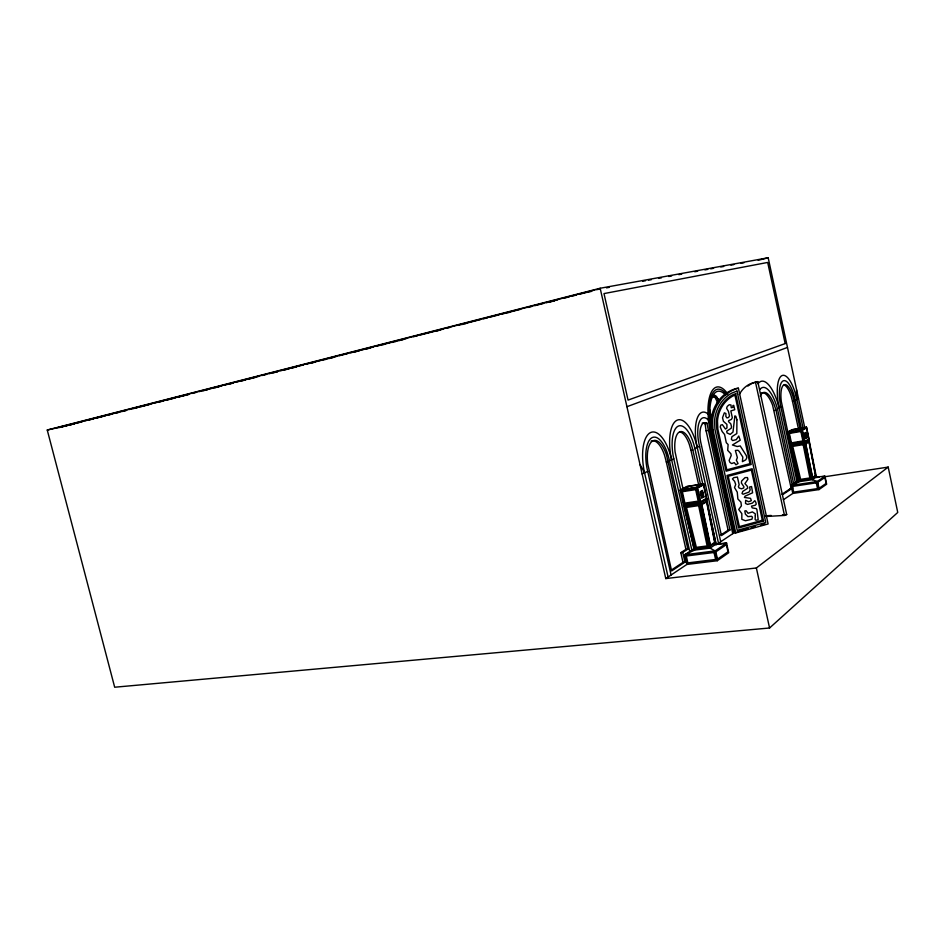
<?xml version="1.0" encoding="UTF-8"?>
<svg xmlns="http://www.w3.org/2000/svg" width="945" height="945" viewBox="0 0 945 945"><rect width="100%" height="100%" fill="white"/><g stroke="black" fill="none" stroke-linecap="round" stroke-linejoin="round"><path stroke-width="1.42" d="M805.943 434.771L806.132 436.188M805.825 435.267L805.565 436.673L805.553 434.003M702.466 493.325L702.076 492.156L701.639 493.798M804.608 426.986L768.179 257.772L600.169 288.249L47.25 430.022L114.676 687.228L769.573 628L897.75 512.45L888.194 467.09L824.323 476.823M600.169 288.249L665.776 578.576L756.366 567.969L888.194 467.09M686.85 564.448L717.267 560.728L728.689 552.731L726.563 543.115L715.956 544.166L710.049 548.124L694.587 550.108L684.676 554.762L686.85 564.448L665.776 578.576M792.796 493.444L818.949 489.593L826.662 484.194L824.961 476.233L816.374 477.001L812.369 479.682L799.08 481.702L791.059 485.446L792.796 493.444L783.322 499.787M715.152 544.592L726.563 543.115L715.093 550.911L684.676 554.762L693.913 548.75L685.279 510.182M734.265 532.661L711.538 429.798L711.124 420.608A35.851 33.323 -87.6 0 1 736.887 388.336L738.399 388.218L768.108 523.967L735.765 532.921L734.265 532.661L716.263 544.733L709.234 513.159M682.762 552.423L684.948 562.121L671.623 570.969L647.762 463.936A24.664 10.324 80.2 0 1 652.971 440.807A24.664 10.324 80.2 0 1 666.532 455.088L687.865 549.128L682.762 552.423L680.813 552.671L682.987 562.369L670.844 570.414M706.813 422.722L729.965 529.968L721.437 535.591L700.623 441.646A18.038 6.958 79.9 0 1 706.789 423.372L704.946 423.703A18.026 6.969 79.9 0 0 702.206 423.159M781.976 494.2L791.154 488.163L772.573 405.133A26.33 9.131 79.7 0 0 761.398 393.002M720.787 535.035L728.111 530.216L729.965 529.968M782.531 494.707L792.843 487.915M822.091 476.67L824.961 476.233L817.201 481.501L791.059 485.446L799.163 480.166M680.813 552.671L685.928 549.376L687.865 549.128M804.868 441.409L808.837 439.118M700.528 502.386L706.813 498.747M707.002 498.995L700.481 502.775L683.53 505.303L680.128 490.077L686.826 486.462L703.623 483.816L715.956 544.166M809.203 439.697L804.809 442.248L790.221 444.705L787.492 432.137L792.028 429.691L806.51 427.164L816.374 477.001M802.459 430.199L806.439 427.99M680.128 490.077L697.067 487.419L703.623 483.816M787.492 432.137L802.081 429.597L806.51 427.164M697.256 487.679L703.576 484.194M801.277 429.609L804.998 427.553L792.82 429.68L789.016 431.735M687.617 486.545L682.006 489.569L696.241 487.336L701.745 484.312L687.617 486.545L688.161 489.014M642.151 474.024L647.691 471.342A27.984 11.718 80.2 0 1 652.156 437.618A27.984 11.718 80.2 0 1 669.45 460.841L689.755 551.455M669.45 460.841L673.773 458.762A28.267 11.352 80 0 1 678.191 426.171A28.267 11.352 80 0 1 694.882 448.568L702.856 484.454M694.882 448.568L699.56 446.312A23.152 8.93 79.9 0 1 699.04 422.781A23.152 8.93 79.9 0 1 708.384 420.088L707.947 410.437A39.572 14.789 79.7 0 1 727.733 393.923M759.804 389.576A31.445 10.879 79.7 0 1 777.416 408.736L780.877 407.071A23.306 7.737 79.5 0 1 783.157 380.87A23.306 7.737 79.5 0 1 795.265 400.125L801.431 428.723M795.265 400.125L798.49 398.566M701.533 494.318L701.261 492.817M766.171 516.478L784.492 515.438L786.701 514.564L757.784 381.615L755.516 382.3A35.237 27.145 71 0 0 739.285 394.526M626.937 406.693L787.48 347.441M684.676 554.762L688.551 553.687M724.012 543.824L726.563 543.115M737.076 531.893L748.298 528.787M751.098 528.007L755.315 526.837M760.926 525.29L765.131 524.121M791.059 485.446L796.623 483.934M57.61 427.636L594.901 289.973M69.28 424.872L82.132 421.588M84.991 420.856L126.406 410.248M129.264 409.516L152.121 403.657M154.968 402.924L189.248 394.148M192.107 393.415L196.395 392.329M199.253 391.596L222.099 385.737M224.957 385.005L233.521 382.819M236.38 382.087L259.237 376.228M262.084 375.496L266.372 374.409M269.23 373.677L277.795 371.479M280.653 370.747L303.51 364.9M306.357 364.168L322.068 360.139M324.926 359.407L336.349 356.478M339.208 355.745L347.784 353.56M350.63 352.828L373.488 346.969M376.346 346.236L380.622 345.149M383.481 344.417L392.057 342.22M394.915 341.488L406.338 338.558M413.473 336.727L417.761 335.64M420.619 334.908L443.465 329.049M446.323 328.317L450.611 327.218M457.746 325.399L462.034 324.3M464.893 323.568L480.603 319.54M483.462 318.808L487.738 317.721M490.597 316.988L499.173 314.791M502.019 314.059L506.307 312.96M509.166 312.228L520.589 309.298M527.735 307.479L532.011 306.381M534.87 305.648L543.446 303.451M546.293 302.719L557.727 299.789M564.862 297.97L569.15 296.872M572.008 296.139L576.285 295.041M579.143 294.308L587.719 292.111M59.37 427.565L67.934 425.38M70.781 424.648L75.068 423.549M77.927 422.817L82.203 421.718M89.338 419.899L93.626 418.8M96.473 418.068L105.037 415.871M107.895 415.15L112.171 414.052M115.03 413.319L119.306 412.221M122.165 411.488L126.453 410.402M133.588 408.571L137.864 407.472M140.722 406.74L149.286 404.555M159.268 401.991L163.556 400.893M166.414 400.172L174.979 397.975M177.825 397.243L189.248 394.325M203.518 390.663L207.794 389.576M214.94 387.745L219.216 386.647M229.21 384.095L233.486 382.997M240.621 381.166L244.909 380.067M247.755 379.347L256.319 377.149M273.448 372.767L277.736 371.668M284.87 369.838L289.146 368.751M292.005 368.018L296.281 366.92M310.562 363.27L314.839 362.171M321.973 360.34L326.261 359.254M329.108 358.521L333.396 357.423M354.8 351.942L359.088 350.843M366.223 349.024L370.499 347.925M380.492 345.362L384.769 344.263M391.915 342.444L396.191 341.346M399.05 340.613L403.326 339.515M436.153 331.116L440.441 330.018M461.845 324.537L466.121 323.45M506.083 313.208L510.371 312.122M550.333 301.892L554.609 300.793M587.436 292.395L591.724 291.296M64.414 425.982L61.46 426.715L64.496 425.982M758.173 260.288L768.179 257.772M68.288 425.238L65.595 425.722L67.851 425.238M67.816 425.191L74.383 423.691M69.753 424.896L72.352 424.317M47.25 430.022L64.437 426.171M710.77 397.715L716.523 396.593M784.161 385.028A19.254 6.414 79.5 0 1 791.189 396.309L792.489 401.259L794.119 400.952L800.002 428.286M774.309 410.484L775.987 410.177L792.217 485.033M596.342 289.713L599.236 289.182M606.477 287.859L609.371 287.327M642.659 281.256L645.553 280.724M648.447 280.204L651.341 279.673M658.57 278.35L661.465 277.818M668.706 276.495L671.6 275.975M678.829 274.652L681.723 274.121M694.752 271.747L697.646 271.215M704.887 269.892L707.781 269.372M710.675 268.841L713.569 268.309M720.799 266.986L723.693 266.466M730.934 265.143L733.828 264.612M741.057 263.289L743.951 262.769M705.076 423.821L706.116 430.849L707.959 430.518M680.105 431.971A22.337 8.989 80 0 1 689.342 444.528L690.96 450.292L692.839 449.962L700.836 485.907M651.129 441.114A24.641 10.348 80.2 0 1 664.595 455.419L666.308 461.904L668.245 461.585M816.362 477.544L819.22 477.107M790.067 488.884L791.756 488.636M682.987 562.369L684.948 562.121M765.544 515.781L771.191 515.462M782.472 514.812L786.701 514.564M735.765 532.921L712.979 429.798L711.538 429.798L710.191 420.738A35.237 13.171 79.7 0 1 725.618 395.14M702.005 495.452C703.564 488.388 703.21 503.543 701.013 493.503C699.95 489.238 704.143 492.9 702.478 493.337M775.987 410.177L774.25 404.826A26.354 9.107 79.7 0 0 760.229 396.073M692.839 449.962L691.232 444.197A22.361 8.977 80 0 0 679.573 431.889A22.361 8.977 80 0 0 675.073 451.828L683.081 489.215M794.119 400.952L792.82 396.002A19.266 6.402 79.5 0 0 784.066 384.78A19.266 6.402 79.5 0 0 781.302 401.436L798.466 481.926M683.53 505.303L694.587 550.108M790.221 444.705L799.08 481.702M647.691 471.342L671.08 575.021M640.013 464.586A126.819 57.657 81.9 0 1 644.573 472.854L668.091 577.017M718.507 543.233L697.221 447.434A34.303 13.762 80 0 0 676.986 420.253A34.303 13.762 80 0 0 671.623 459.802L691.846 550.096M666.308 461.904L685.928 549.376M717.267 560.728L715.093 550.911L710.049 548.124L697.067 487.419M690.96 450.292L698.627 484.773M673.773 458.762L680.802 490.183M683.365 501.618L684.641 507.323M709.518 409.268L712.022 420.619M733.568 533.134L710.758 429.963A37.292 13.939 79.7 0 1 711.75 394.904A37.292 13.939 79.7 0 1 726.622 394.502M732.765 533.677L709.872 430.14L708.384 420.088M706.116 430.849L728.111 530.216M699.56 446.312L720.74 541.733M756.366 567.969L769.573 628M755.516 382.3L784.492 515.438M818.949 489.593L817.201 481.501L812.369 479.682L802.081 429.597M796.635 389.954A16.124 5.209 79.5 0 0 796.883 399.345L803.026 427.861M792.489 401.259L798.679 429.999M780.877 407.071L797.178 482.375M796.883 399.345A28.716 9.533 79.5 0 0 781.964 375.614A28.716 9.533 79.5 0 0 779.152 407.897L795.513 483.462M777.416 408.736L793.835 484.549M712.979 429.798L712.577 420.572A35.945 33.406 -87.6 0 1 738.399 388.218M697.221 447.434A30.323 11.694 79.9 0 1 697.008 418.954A30.323 11.694 79.9 0 1 708.112 414.075M714.585 395.175A35.095 13.324 79.7 0 1 719.57 401.259M747.873 386.08A35.189 27.157 71 0 1 757.784 381.615M716.156 396.238A33.63 31.421 65 0 1 718.909 401.968M644.573 472.854A34.717 14.541 80.2 0 1 650.514 432.586A34.717 14.541 80.2 0 1 671.623 459.802M757.984 383.764A36.914 12.769 79.7 0 1 779.152 407.897M714.007 395.754A33.713 31.468 65 0 1 717.869 403.798M718.153 402.452A34.717 33.264 58.9 0 1 718.082 398.66M736.911 419.804L736.816 433.566L731.926 436.661L731.371 439.307L732.67 440.571L736.285 439.626L738.766 436.011L740.207 440.205L732.434 444.989L737.171 446.512L740.242 445.945L746.385 455.691L746.81 457.923L745.699 459.861L742.404 461.668L742.817 457.108L739.144 451.32L737.88 450.257L735.375 450.458L737.36 457.604L736.356 460.203L738.045 463.522L735.931 464.786L734.241 462.637L731.631 463.57L729.918 462.377L729.138 460.475L731.206 455.49L730.875 453.718L727.709 450.375L728.111 444.516L726.292 442.697L724.579 434.487L722.134 431.499L720.267 427.022L720.763 425.096L722.358 424.683L725.465 429.054L726.953 427.99L726.906 424.399L723.409 421.281L722.535 417.725L724.342 412.823L725.925 413.52L725.843 416.426L726.953 417.914L728.536 417.501L729.493 415.93L728.418 411.335L726.599 408.275L727.272 406.35L729.245 404.743L730.946 404.968L731.265 407.732L732.847 407.33L732.918 405.559L733.71 405.346L734.749 409.705L730.839 410.933L732.316 417.643L731.406 419.438L728.701 420.584L728.465 421.541L730.78 423.856L731.501 426.585L731.194 428.239L726.705 431.215L727.024 432.94L730.237 434.369L732.966 432.078L734.891 415.871L735.812 416.296L736.911 419.804M806.51 435.81C804.727 441.339 804.467 427.518 806.51 435.81M755.315 515.899L755.114 519.537L755.976 520.27L758.185 519.703L756.921 509.65L756.378 508.634L752.185 507.89L751.488 506.142L755.197 505.256L756.213 504.228L755.846 502.386L754.819 500.661L752.338 503.153L747.542 504.417L745.522 503.461L745.676 500.271L748.487 501.7L749.869 501.334L751.334 500.626L750.543 498.322L744.412 497.46L745.097 496.149L752.61 492.782L751.558 486.533L749.598 487.006L750.153 489.912L748.995 492.085L743.089 494.235L742.026 493.514L742.758 491.435L747.731 488.187L747.389 486.38L744.932 483.604L747.944 479.269L747.448 477.556L745.038 477.638L741.589 481.04L741.4 483.013L743.892 486.722L743.762 487.951L741.541 488.801L739.167 488.01L738.388 486.734L739.144 484.702L737.395 477.036L733.757 477.674L732.446 478.914L734.596 481.336L735.718 484.49L734.525 487.585L737.254 492.144L737.88 498.984L740.939 502.173L741.4 505.835L738.73 509.485L741.825 513.655L741.837 519.325L745.428 520.742L751.96 519.23L752.492 517.187L751.594 516.289L747.932 516.62L745.381 514.127L744.814 510.938L746.101 510.725L748.074 513.3L752.409 511.906L755.279 513.832L755.315 515.899M727.969 551.809L717.456 559.133L715.837 551.856L726.386 544.651L727.969 551.809M826.143 483.379L819.031 488.341L817.744 482.34L824.879 477.473L826.143 483.379M714.644 542.383L710.416 545.194L701.863 504.618L706.6 501.854L714.644 542.383M815.429 475.453L812.57 477.355L805.79 443.855L808.991 441.976L815.429 475.453M715.046 542.938L710.297 546.092L701.438 504.051L706.718 500.98L715.046 542.938M815.712 475.926L812.511 478.064L805.494 443.359L809.062 441.28L815.712 475.926M706.482 498.322L700.611 501.712L697.587 488.116L703.493 484.856L706.482 498.322M809.074 439.484L804.833 441.941L802.222 429.821L806.487 427.471L809.074 439.484M703.919 496.881L701.544 498.239L700.103 491.754L702.478 490.42L703.919 496.881M807.03 437.748L805.423 438.669L804.278 433.318L805.884 432.42L807.03 437.748M734.95 395.175L732.777 396.049A30.712 28.527 -87.6 0 0 717.479 420.962L717.834 429.03L726.835 469.83L749.952 463.676L734.95 395.175M736.994 391.053L731.43 393.285A33.819 31.421 -87.6 0 0 714.574 420.738L714.963 429.491L737.23 530.358L765.769 522.467L736.994 391.053M735.694 393.675L732.28 395.045A31.835 29.578 -87.6 0 0 716.428 420.879L716.794 429.195L726.055 471.189L751.204 464.491L735.694 393.675M785.165 343.59L628.047 400.089L603.997 293.588L767.694 262.438L785.165 343.59M762.355 520.27L739.368 526.613L728.252 476.268L751.37 470.09L762.355 520.27M763.595 521.061L738.588 527.971L727 475.453L752.137 468.744L763.595 521.061M801.384 430.648L788.567 432.869L790.906 443.666L803.722 441.504L801.384 430.648M800.852 431.452L789.394 433.436L791.426 442.874L802.896 440.937L800.852 431.452M803.923 443.548L791.579 445.627L799.919 480.438L811.034 478.737L803.923 443.548M803.167 444.646L792.737 446.394L800.628 479.363L809.9 477.946L803.167 444.646M696.264 488.671L681.392 490.987L684.322 504.075L699.205 501.842L696.264 488.671M695.662 489.628L682.349 491.695L684.912 503.13L698.225 501.133L695.662 489.628M816.291 482.848L792.453 486.427L793.694 492.121L817.531 488.6L816.291 482.848M699.477 504.311L685.137 506.449L695.532 548.608L708.466 546.942L699.477 504.311M698.627 505.622L686.495 507.418L696.347 547.344L707.132 545.95L698.627 505.622M714.042 552.494L686.318 555.991L687.865 562.889L715.589 559.475L714.042 552.494"/></g></svg>
